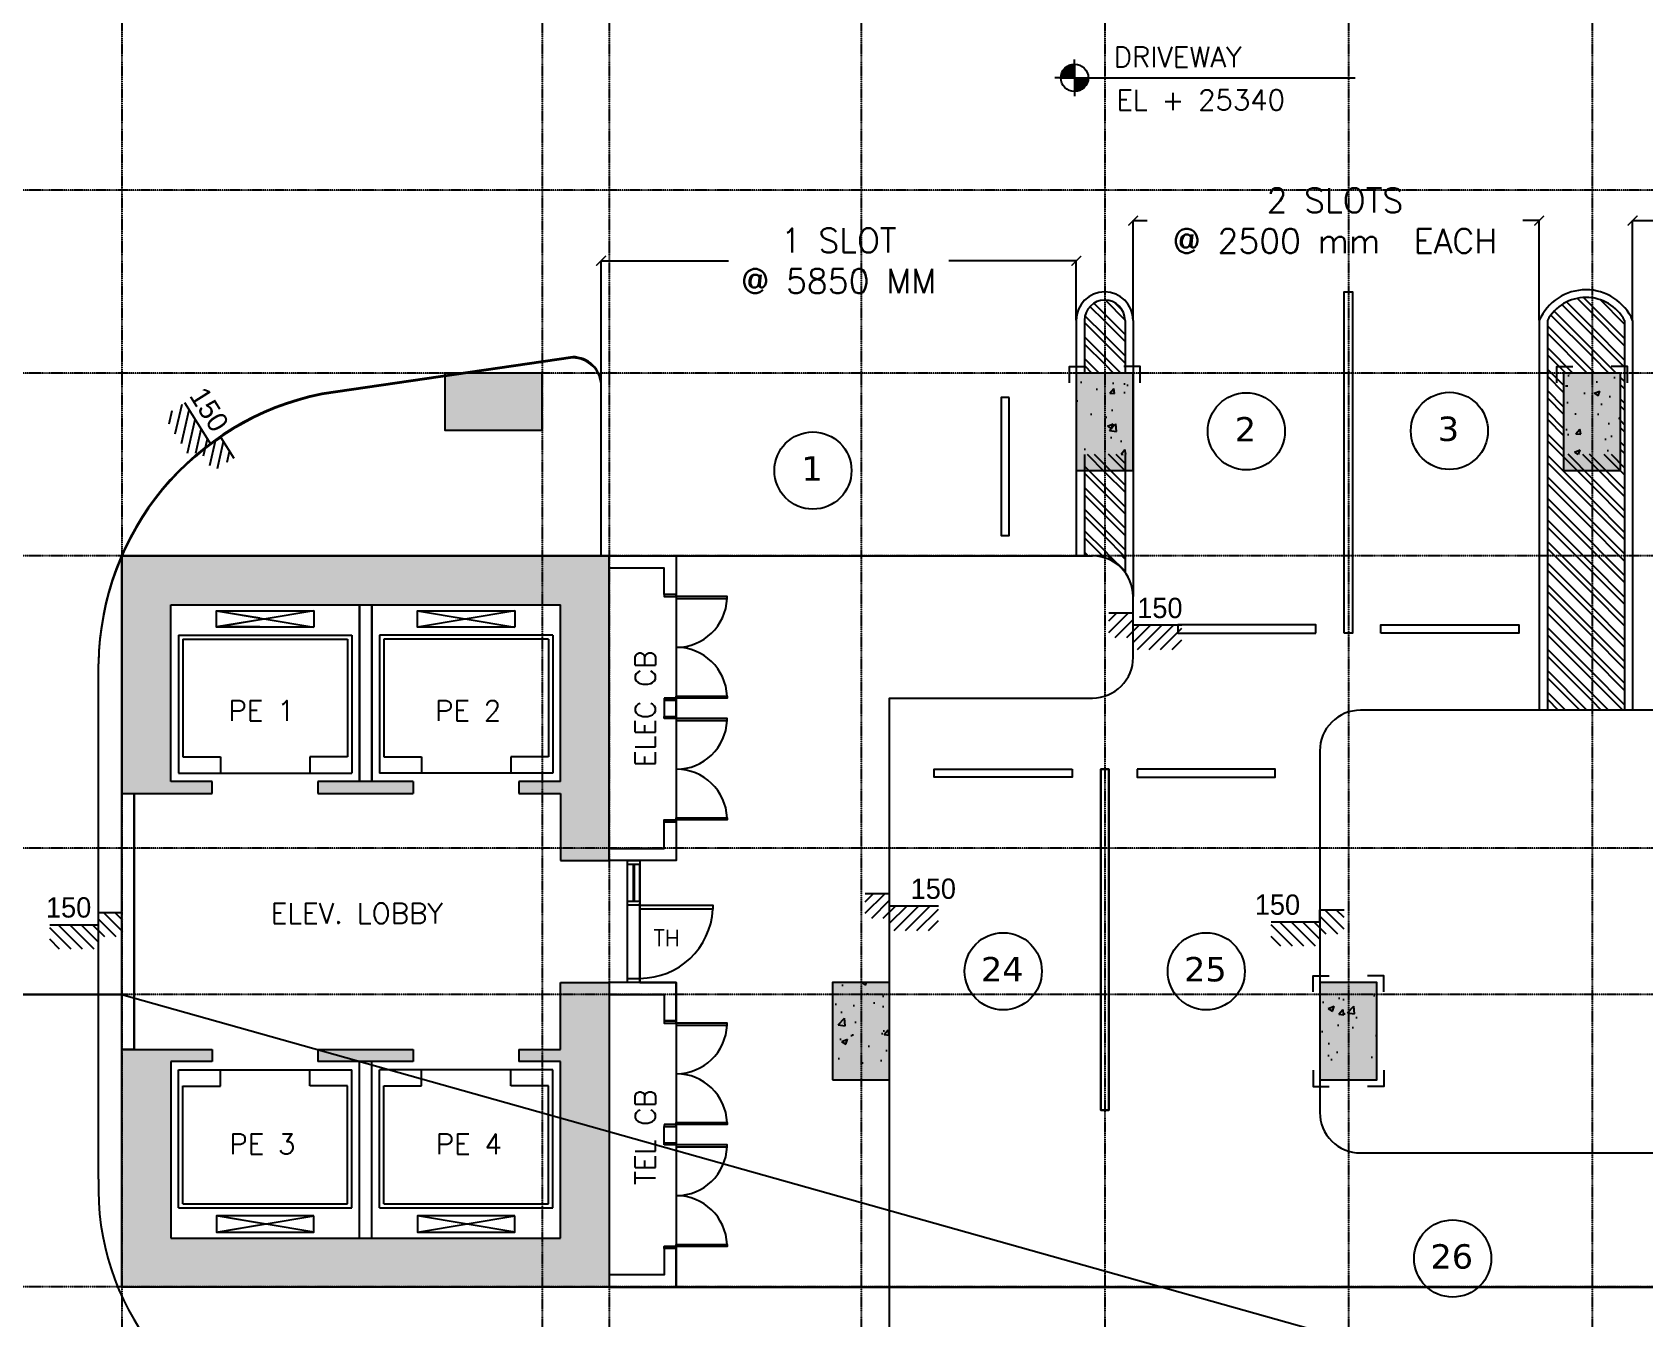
# Model space of a CAD drawing. Header units: inches. Extents: x -189245 to 740841, y -215444 to 469401.
# Drawn here: x 473549 to 493390, y 143485 to 159311 of the extents above; entities that cross this region are included whole.
import ezdxf
from ezdxf.enums import TextEntityAlignment as Align

# ---------------------------------------------------------------- set-up
doc = ezdxf.new("R2010")
doc.units = ezdxf.units.IN
doc.header["$LTSCALE"] = 10
doc.header["$MEASUREMENT"] = 0
doc.linetypes.add('CENTER', pattern=[2, 1.25, -0.25, 0.25, -0.25])
doc.linetypes.add('GRID NORMAL$0$GRID BASEMENT$0$GRID GROUND$0$GRID$0$$0$PHANTOM', pattern=[2.5, 1.25, -0.25, 0.25, -0.25, 0.25, -0.25])
for name, color, linetype in [('1', 1, 'Continuous'), ('A - Wheel Stop', 2, 'Continuous'), ('A-CMU WALL', 4, 'Continuous'), ('A-CMU-PLASTER', 8, 'Continuous'), ('A-COLUMN HATCH', 252, 'Continuous'), ('a-dim', 8, 'Continuous'), ('A-DOOR', 1, 'Continuous'), ('A-GRID', 8, 'Continuous'), ('A-HATCH COLUMN', 252, 'Continuous'), ('A-HATCH GRAVEL', 8, 'Continuous'), ('A-PARKING', 252, 'Continuous'), ('A-PARKING EQUIPMENTS', 2, 'Continuous'), ('A-PLASTER', 8, 'Continuous'), ('A-ROAD', 252, 'Continuous'), ('A-SHEARWALL', 6, 'Continuous'), ('A-TEXT', 3, 'Continuous'), ('A-WINDOW', 2, 'Continuous'), ('COLUMN', 6, 'Continuous'), ('ELEVATION MARK', 2, 'Continuous'), ('GRID', 8, 'CENTER'), ('TEXT', 3, 'Continuous'), ('TSG- DIM1', 1, 'Continuous'), ('TSG- WALL 100', 244, 'Continuous'), ('TSG- WINDOW PANEL HATCH', 200, 'Continuous'), ('TSG-DIM_WINDWS', 1, 'Continuous')]:
    doc.layers.add(name, color=color, linetype=linetype)
doc.layers.add('DEFPOINT', color=7, linetype='Continuous', plot=False)
doc.styles.add('PRSP_Simplex', font='simplex.shx')
doc.styles.add('ROMANS 300', font='romans.shx', dxfattribs={"height": 300})
doc.styles.add('VERDANA', font='verdana.TTF')
doc.dimstyles.get("Standard").update_dxf_attribs({"dimtxt": 0.18, "dimasz": 0.18, "dimexe": 0.18, "dimexo": 0.0625, "dimgap": 0.09, "dimtad": 0, "dimtih": 1, "dimtoh": 1, "dimdec": 4, "dimzin": 0, "dimdsep": 46, "dimtxsty": 'Standard', "dimcen": 0.09, "dimadec": 0, "dimazin": 0, "dimtfac": 1, "dimtdec": 4, "dimtofl": 0, "dimtmove": 0, "dimatfit": 3, "dimfxl": 1, "dimtolj": 1, "dimtzin": 0, "dimarcsym": 0})
pattern_1 = [(135, (486503.6, 150964.43), (-132.5825, -132.5825), []), (135, (486503.6, 151052.82), (-132.5825, -132.5825), [])]
pattern_2 = [(50, (467978.45, 126913.5), (717.26, -62.752), [75, -825]), (355, (467978.45, 126913.5), (-138.751, 752.192), [60, -660]), (100.4514, (468038.2, 126908.3), (578.51, 689.44), [63.74, -701.142]), (46.1842, (467978.45, 127113.5), (1067.241, -165.52), [112.5, -1237.5]), (96.6356, (468067.4, 127099.7), (934.663, 974.118), [95.61, -1051.713]), (351.1842, (467978.5, 127113.5), (934.662, 974.12), [90, -990]), (21, (468078.45, 127063.5), (596.907, -402.619), [75, -825]), (326, (468078.45, 127063.5), (243.315, 725.15), [60, -660]), (71.4514, (468128.2, 127029.95), (840.223, 322.53), [63.74, -701.142]), (37.5, (467978.45, 126913.5), (12.1599, 332.8939), [0, -652, 0, -670, 0, -662.5]), (7.5, (467978.45, 126913.5), (263.0695, 394.4117), [0, -382, 0, -637, 0, -252.5]), (327.5, (467755.45, 126913.5), (533.8224, -22.5549), [0, -250, 0, -780, 0, -1035]), (317.5, (467655.45, 126913.5), (583.186, 100.105), [0, -325, 0, -518, 0, -735])]

# ---------------------------------------------------------------- blocks, each defined once
blk = doc.blocks.new('Park-slot2')
at = {"color": 1}
blk.add_lwpolyline([(800, 1200), (5000, 1200), (5000, 1300), (800, 1300)], close=True, dxfattribs=at)
at = {"color": 2}
blk.add_lwpolyline([(800, 850), (900, 850), (900, -850), (800, -850)], close=True, dxfattribs=at)
blk = doc.blocks.new('STEP')
at = {"color": 1}
for p, q in [((-196, -300), (-496, 0)), ((-54, -300), (-354, 0)), ((0, -213), (-213, 0)), ((220, -150), (0, 70)), ((300, -89), (61, 150)), ((300, 53), (203, 150)), ((-337, -300), (-600, -37)), ((-479, -300), (-600, -179)), ((78, -150), (-72, 0))]:
    blk.add_line(p, q, dxfattribs=at)
at = {"color": 3}
blk.add_lwpolyline([(-600, 0), (0, 0), (0, 150), (300, 150)], dxfattribs=at)
blk.add_attdef('000', (-646, 88), '', height=250, dxfattribs=at)
blk = doc.blocks.new('_ARCHTICK')
at = {"color": 0, "linetype": 'ByBlock', "ltscale": 20, "const_width": 0.15}
blk.add_lwpolyline([(-0.5, -0.5), (0.5, 0.5)], dxfattribs=at)
blk = doc.blocks.new('*D871')
at = {"layer": 'a-dim', "color": 1, "lineweight": -2}
for p, q in [((493253, 155764), (493253, 156991)), ((493253, 156991), (493589, 156991)), ((498253, 156991), (497918, 156991)), ((498253, 155764), (498253, 156991))]:
    blk.add_line(p, q, dxfattribs=at)
at = {"layer": 'Defpoints', "color": 0}
for p in [(498253, 156991), (493253, 155763), (498253, 155763)]:
    blk.add_point(p, dxfattribs=at)
at = {"layer": 'a-dim', "color": 1, "lineweight": -2, "xscale": 120, "yscale": 120, "zscale": 120, "rotation": 180}
blk.add_blockref('_ARCHTICK', (493253, 156991), dxfattribs=at)
at = {"layer": 'a-dim', "color": 1, "lineweight": -2, "xscale": 120, "yscale": 120, "zscale": 120}
blk.add_blockref('_ARCHTICK', (498253, 156991), dxfattribs=at)
at = {"layer": 'a-dim', "color": 3, "insert": (495754, 157081), "char_height": 300, "attachment_point": 5, "style": 'ROMANS 300'}
blk.add_mtext('\\A1;2 SLOTS\\P@ 2500 mm EACH', dxfattribs=at)
blk = doc.blocks.new('*D924')
at = {"layer": 'a-dim', "color": 1, "lineweight": -2}
for p, q in [((487103, 155764), (487103, 156991)), ((487103, 156991), (487274, 156991)), ((492103, 156991), (491902, 156991)), ((492103, 155764), (492103, 156991))]:
    blk.add_line(p, q, dxfattribs=at)
at = {"layer": 'Defpoints', "color": 0}
for p in [(492103, 156991), (487103, 155763), (492103, 155763)]:
    blk.add_point(p, dxfattribs=at)
at = {"layer": 'a-dim', "color": 1, "lineweight": -2, "xscale": 120, "yscale": 120, "zscale": 120, "rotation": 180}
blk.add_blockref('_ARCHTICK', (487103, 156991), dxfattribs=at)
at = {"layer": 'a-dim', "color": 1, "lineweight": -2, "xscale": 120, "yscale": 120, "zscale": 120}
blk.add_blockref('_ARCHTICK', (492103, 156991), dxfattribs=at)
at = {"layer": 'a-dim', "color": 3, "insert": (489588, 156991), "char_height": 300, "attachment_point": 5, "style": 'ROMANS 300'}
blk.add_mtext('\\A1;2 SLOTS\\P@ 2500 mm  EACH', dxfattribs=at)
blk = doc.blocks.new('DATUM')
at = {"color": 2}
for p, q in [((0, 169), (0, 225)), ((-169, 0), (-244, 0)), ((-169, 9), (0, 9)), ((-169, 0), (169, 0)), ((-168, 18), (0, 18)), ((-166, 28), (0, 28)), ((-165, 37), (0, 37)), ((-162, 46), (0, 46)), ((-159, 56), (0, 56)), ((-156, 65), (0, 65)), ((-151, 75), (0, 75)), ((-146, 84), (0, 84)), ((-141, 93), (0, 93)), ((-134, 103), (0, 103)), ((-126, 112), (0, 112)), ((-117, 121), (0, 121)), ((-107, 131), (0, 131)), ((-94, 140), (0, 140)), ((-78, 150), (0, 150)), ((-57, 159), (0, 159)), ((-13, 168), (0, 168)), ((0, 169), (0, -169)), ((169, 0), (244, 0)), ((169, -9), (0, -9)), ((168, -18), (0, -18)), ((166, -28), (0, -28)), ((165, -37), (0, -37)), ((162, -46), (0, -46)), ((159, -56), (0, -56)), ((156, -65), (0, -65)), ((151, -75), (0, -75)), ((146, -84), (0, -84)), ((141, -93), (0, -93)), ((134, -103), (0, -103)), ((126, -112), (0, -112)), ((117, -121), (0, -121)), ((107, -131), (0, -131)), ((94, -140), (0, -140)), ((78, -150), (0, -150)), ((57, -159), (0, -159)), ((0, -169), (0, -225))]:
    blk.add_line(p, q, dxfattribs=at)
blk.add_circle((0, 0), 169, dxfattribs=at)
blk = doc.blocks.new('A$C1A022A18')
at = {"layer": 'A-HATCH COLUMN'}
for color, points in [(254, [(-1113, -2775), (-1113, -2925), (-600, -2925), (-600, -3750), (0, -3750), (0, 0), (-6000, 0), (-6000, -2925), (-4888, -2925), (-4888, -2775), (-5400, -2775), (-5400, -600), (-600, -600), (-600, -2775)]), (256, [(-2413, -2925), (-2413, -2775), (-3587, -2775), (-3587, -2925)]), (254, [(-2413, -2925), (-2413, -2775), (-3587, -2775), (-3587, -2925)]), (254, [(-1113, -6075), (-1113, -6225), (-600, -6225), (-600, -8400), (-5400, -8400), (-5400, -6225), (-4888, -6225), (-4888, -6075), (-6000, -6075), (-6000, -9000), (0, -9000), (0, -5250), (-600, -5250), (-600, -6075)]), (256, [(-3587, -6075), (-3587, -6225), (-2413, -6225), (-2413, -6075)]), (254, [(-3587, -6075), (-3587, -6225), (-2413, -6225), (-2413, -6075)])]:
    blk.add_hatch(color=color, dxfattribs=at).paths.add_polyline_path(points)
at = {"color": 8}
for p, q in [((-4837, -674), (-4303, -763)), ((-4837, -674), (-4303, -763)), ((-3637, -675), (-4837, -875)), ((-4837, -675), (-3637, -875)), ((-4303, -785), (-4837, -874)), ((-4303, -785), (-4837, -874)), ((-1163, -675), (-2363, -875)), ((-2363, -675), (-1163, -875)), ((-4303, -8213), (-4837, -8124)), ((-4303, -8213), (-4837, -8124)), ((-3637, -8325), (-4837, -8125)), ((-4837, -8325), (-3637, -8125)), ((-1163, -8325), (-2363, -8125)), ((-2363, -8325), (-1163, -8125)), ((-4837, -8324), (-4303, -8235)), ((-4837, -8324), (-4303, -8235))]:
    blk.add_line(p, q, dxfattribs=at)
for p, q in [((-5303, -974), (-5303, -2674)), ((-5253, -1024), (-5253, -2474)), ((-5253, -2474), (-4787, -2474)), ((-4787, -2474), (-4787, -2674)), ((-5303, -8026), (-5303, -6326)), ((-4787, -6526), (-4787, -6326)), ((-5253, -7976), (-5253, -6526)), ((-5253, -6526), (-4787, -6526))]:
    blk.add_line(p, q)
at = {"color": 1}
for p, q in [((-5303, -974), (-5303, -2674)), ((-5303, -975), (-3172, -975)), ((-5303, -975), (-5303, -2675)), ((-3172, -975), (-3172, -2675)), ((-2828, -975), (-2828, -2675)), ((-697, -975), (-2828, -975)), ((-697, -975), (-697, -2675)), ((-5253, -1024), (-5253, -2474)), ((-5253, -1025), (-3222, -1025)), ((-5253, -1025), (-5253, -2475)), ((-3222, -1025), (-3222, -2475)), ((-2778, -1025), (-2778, -2475)), ((-747, -1025), (-2778, -1025)), ((-747, -1025), (-747, -2475)), ((-5253, -2474), (-4787, -2474)), ((-4787, -2474), (-4787, -2674)), ((-4787, -2475), (-4787, -2675)), ((-3222, -2475), (-3687, -2475)), ((-3687, -2475), (-3687, -2675)), ((-2778, -2475), (-2313, -2475)), ((-2313, -2475), (-2313, -2675)), ((-747, -2475), (-1213, -2475)), ((-1213, -2475), (-1213, -2675)), ((-5303, -2675), (-3172, -2675)), ((-697, -2675), (-2828, -2675)), ((-5303, -6325), (-3172, -6325)), ((-5303, -8025), (-5303, -6325)), ((-5303, -8026), (-5303, -6326)), ((-4787, -6525), (-4787, -6325)), ((-4787, -6526), (-4787, -6326)), ((-3687, -6525), (-3687, -6325)), ((-3172, -8025), (-3172, -6325)), ((-697, -6325), (-2828, -6325)), ((-2828, -8025), (-2828, -6325)), ((-2313, -6525), (-2313, -6325)), ((-1213, -6525), (-1213, -6325)), ((-697, -8025), (-697, -6325)), ((-5253, -7975), (-5253, -6525)), ((-5253, -7976), (-5253, -6526)), ((-5253, -6526), (-4787, -6526)), ((-3222, -6525), (-3687, -6525)), ((-3222, -7975), (-3222, -6525)), ((-2778, -7975), (-2778, -6525)), ((-2778, -6525), (-2313, -6525)), ((-747, -6525), (-1213, -6525)), ((-747, -7975), (-747, -6525)), ((-5303, -8025), (-3172, -8025)), ((-5253, -7975), (-3222, -7975)), ((-2828, -8025), (-697, -8025)), ((-2778, -7975), (-747, -7975))]:
    blk.add_line(p, q, dxfattribs=at)
at = {"color": 8}
for points in [[(-4303, -874), (-4837, -874), (-4837, -674), (-4303, -674)], [(-4303, -874), (-4837, -874), (-4837, -674), (-4303, -674)], [(-4303, -8124), (-4837, -8124), (-4837, -8324), (-4303, -8324)], [(-4303, -8124), (-4837, -8124), (-4837, -8324), (-4303, -8324)]]:
    blk.add_lwpolyline(points, dxfattribs=at)
for points in [[(-3637, -875), (-4837, -875), (-4837, -675), (-3637, -675)], [(-1163, -875), (-2363, -875), (-2363, -675), (-1163, -675)], [(-3637, -8125), (-4837, -8125), (-4837, -8325), (-3637, -8325)], [(-1163, -8125), (-2363, -8125), (-2363, -8325), (-1163, -8325)]]:
    blk.add_lwpolyline(points, close=True, dxfattribs=at)
at = {"layer": 'A-SHEARWALL', "color": 4}
for p, q in [((0, 0), (-6000, 0)), ((-6000, 0), (-6000, -2925)), ((0, -3750), (0, 0)), ((-5400, -2775), (-5400, -600)), ((-5400, -600), (-600, -600)), ((-600, -2775), (-600, -600)), ((-4888, -2775), (-5400, -2775)), ((-4888, -2925), (-4888, -2775)), ((-3051, -2775), (-3587, -2775)), ((-2413, -2775), (-3051, -2775)), ((-600, -2775), (-1113, -2775)), ((-6000, -2925), (-4888, -2925)), ((-3587, -2925), (-2413, -2925)), ((-1113, -2925), (-600, -2925)), ((-600, -2925), (-600, -3750)), ((-600, -3750), (0, -3750)), ((-600, -6075), (-600, -5250)), ((-600, -5250), (0, -5250)), ((0, -5250), (0, -9000)), ((-6000, -6075), (-4888, -6075)), ((-6000, -9000), (-6000, -6075)), ((-4888, -6075), (-4888, -6225)), ((-3587, -6075), (-2413, -6075)), ((-3587, -6075), (-2413, -6075)), ((-1113, -6075), (-600, -6075)), ((-4888, -6225), (-5400, -6225)), ((-5400, -6225), (-5400, -8400)), ((-2413, -6225), (-3587, -6225)), ((-2413, -6225), (-3587, -6225)), ((-600, -6225), (-1113, -6225)), ((-600, -8400), (-600, -6225)), ((-5400, -8400), (-600, -8400)), ((0, -9000), (-6000, -9000))]:
    blk.add_line(p, q, dxfattribs=at)
at = {"layer": 'A-SHEARWALL', "color": 2}
for p, q in [((-3075, -600), (-3075, -2775)), ((-3075, -600), (-3075, -2775)), ((-3075, -2775), (-3075, -600)), ((-2925, -600), (-2925, -2775)), ((-2925, -600), (-2925, -2775)), ((-2925, -2775), (-2925, -600)), ((-3075, -8400), (-3075, -6225)), ((-3075, -8400), (-3075, -6225)), ((-2925, -8400), (-2925, -6225)), ((-2925, -8400), (-2925, -6225))]:
    blk.add_line(p, q, dxfattribs=at)
at = {"layer": 'A-SHEARWALL'}
for p, q in [((-3051, -2775), (-3587, -2775)), ((-2413, -2775), (-2925, -2775))]:
    blk.add_line(p, q, dxfattribs=at)
at = {"layer": 'A-SHEARWALL', "color": 4}
for points in [[(-3587, -2775), (-3587, -2925)], [(-2413, -2775), (-2413, -2925)], [(-1113, -2775), (-1113, -2925)], [(-4888, -6075), (-4888, -6225)], [(-3587, -6075), (-3587, -6225)], [(-2413, -6075), (-2413, -6225)], [(-1113, -6075), (-1113, -6225)]]:
    blk.add_lwpolyline(points, dxfattribs=at)
at = {"layer": 'A-SHEARWALL'}
for points in [[(-2413, -2775), (-2413, -2925)], [(-2413, -2775), (-2413, -2925)], [(-1113, -2775), (-1113, -2925)]]:
    blk.add_lwpolyline(points, dxfattribs=at)
at = {"layer": 'A-TEXT', "linetype": 'Continuous', "style": 'PRSP_Simplex'}
for s, p in [('PE 1', (-4282, -1905)), ('PE 2', (-1739, -1905)), ('PE 3', (-4272, -7240)), ('PE 4', (-1729, -7240))]:
    blk.add_text(s, height=250, dxfattribs=at).set_placement(p, align=Align.MIDDLE)
blk = doc.blocks.new('*D930')
at = {"layer": 'a-dim', "color": 1, "lineweight": -2}
for p, q in [((480553, 154952), (480553, 156498)), ((480553, 156497), (482121, 156497)), ((486403, 156497), (484836, 156497)), ((486403, 155764), (486403, 156498))]:
    blk.add_line(p, q, dxfattribs=at)
at = {"layer": 'Defpoints', "color": 0}
for p in [(480553, 156497), (486403, 155763), (480553, 154951)]:
    blk.add_point(p, dxfattribs=at)
at = {"layer": 'a-dim', "color": 1, "lineweight": -2, "xscale": 120, "yscale": 120, "zscale": 120, "rotation": 180}
blk.add_blockref('_ARCHTICK', (480553, 156497), dxfattribs=at)
at = {"layer": 'a-dim', "color": 1, "lineweight": -2, "xscale": 120, "yscale": 120, "zscale": 120}
blk.add_blockref('_ARCHTICK', (486403, 156497), dxfattribs=at)
at = {"layer": 'a-dim', "color": 3, "insert": (483478, 156497), "char_height": 300, "attachment_point": 5, "style": 'ROMANS 300'}
blk.add_mtext('\\A1;1 SLOT\\P@ 5850 MM', dxfattribs=at)
blk = doc.blocks.new('1')
at = {"layer": 'A-DOOR'}
blk.add_circle((0, 0), 475, dxfattribs=at)
at = {"layer": 'TEXT', "style": 'VERDANA'}
blk.add_attdef('15B', (-404, -124), '', height=300, dxfattribs=at)

msp = doc.modelspace()

# ---------------------------------------------------------------- hatches: boundary and pattern name
at = {"layer": 'A-COLUMN HATCH'}
h = msp.add_hatch(color=254, dxfattribs=at)
h.paths.add_polyline_path([(467978.45079, 126913.49964), (469178.45079, 126913.49964), (469178.45079, 127613.49964), (467978.45079, 127613.49964)])
h.paths.add_polyline_path([(467978.45079, 131013.49964), (469178.45079, 131013.49964), (469178.45079, 131713.49964), (467978.45079, 131713.49964)])
h.paths.add_polyline_path([(467978.45079, 139013.49964), (469178.45079, 139013.49964), (469178.45079, 139713.49964), (467978.45079, 139713.49964)])
h.paths.add_polyline_path([(483373.45079, 130063.49964), (483373.45079, 129463.49964), (483973.45079, 129463.49964), (483973.45079, 130063.49964)])
h.paths.add_polyline_path([(483373.45079, 134013.49964), (483973.45079, 134013.49964), (483973.45079, 134613.49964), (483373.45079, 134613.49964)])
h.paths.add_polyline_path([(489453.45079, 130063.49964), (489453.45079, 129463.49964), (490053.45079, 129463.49964), (490053.45079, 130063.49964)])
h.paths.add_polyline_path([(489453.45079, 134013.49964), (490053.45079, 134013.49964), (490053.45079, 134613.49964), (489453.45079, 134613.49964)])
h.paths.add_polyline_path([(495453.45079, 130063.49964), (495453.45079, 129463.49964), (496053.45079, 129463.49964), (496053.45079, 130063.49964)])
h.paths.add_polyline_path([(495453.45079, 134013.49964), (496053.45079, 134013.49964), (496053.45079, 134613.49964), (495453.45079, 134613.49964)])
h.paths.add_polyline_path([(501453.45079, 134613.49964), (501453.45079, 134013.49964), (502053.45079, 134013.49964), (502053.45079, 134613.49964)])
h.paths.add_polyline_path([(502053.45079, 130063.49964), (501453.45079, 130063.49964), (501453.45079, 129463.49964), (502053.45079, 129463.49964)])
h.paths.add_polyline_path([(504353.45079, 130063.49964), (504353.45079, 129463.49964), (504953.45079, 129463.49964), (504953.45079, 130063.49964)])
h.paths.add_polyline_path([(514853.45079, 141613.49964), (515453.45079, 141613.49964), (515453.45079, 143113.49964), (514853.45079, 143113.49964)])
h.paths.add_polyline_path([(502103.45079, 141613.49964), (502103.45079, 142813.49964), (501403.45079, 142813.49964), (501403.45079, 141613.49964)])
h.paths.add_polyline_path([(501403.45079, 146413.49964), (502103.45079, 146413.49964), (502103.45079, 147613.49964), (501403.45079, 147613.49964)])
h.paths.add_polyline_path([(496103.45079, 146413.49964), (496103.45079, 147613.49964), (495403.45079, 147613.49964), (495403.45079, 146413.49964)])
h.paths.add_polyline_path([(496103.45079, 142813.49964), (495403.45079, 142813.49964), (495403.45079, 141613.49964), (496103.45079, 141613.49964)])
h.paths.add_polyline_path([(514853.45079, 146113.49964), (515453.45079, 146113.49964), (515453.45079, 147613.49964), (514853.45079, 147613.49964)])
h.paths.add_polyline_path([(514853.45079, 149113.49964), (515453.45079, 149113.49964), (515453.45079, 150613.49964), (514853.45079, 150613.49964)])
h.paths.add_polyline_path([(490103.45079, 142813.49964), (489403.45079, 142813.49964), (489403.45079, 141613.49964), (490103.45079, 141613.49964)])
h.paths.add_polyline_path([(489403.45079, 146413.49964), (490103.45079, 146413.49964), (490103.45079, 147613.49964), (489403.45079, 147613.49964)])
h.paths.add_polyline_path([(484103.45079, 146413.49964), (484103.45079, 147613.49964), (483403.45079, 147613.49964), (483403.45079, 146413.49964)])
h.paths.add_polyline_path([(484103.45079, 142813.49964), (483403.45079, 142813.49964), (483403.45079, 141613.49964), (484103.45079, 141613.49964)])
h.paths.add_polyline_path([(468678.45079, 147763.49964), (468678.45079, 148963.49964), (467978.45079, 148963.49964), (467978.45079, 147763.49964)])
h.paths.add_polyline_path([(467978.45079, 157013.49964), (469178.45079, 157013.49964), (469178.45079, 157713.49964), (467978.45079, 157713.49964)])
h.paths.add_polyline_path([(479828.45079, 161013.49964), (479828.45079, 161713.49964), (478628.45079, 161713.49964), (478628.45079, 161013.49964)])
h.paths.add_polyline_path([(475853.45079, 161013.49964), (475853.45079, 161813.49964), (474653.45079, 161813.49964), (474653.45079, 161013.49964)])
h.paths.add_polyline_path([(469178.45079, 165013.49964), (469178.45079, 165713.49964), (467978.45079, 165713.49964), (467978.45079, 165013.49964)])
h.paths.add_polyline_path([(486453.45079, 162713.49964), (486453.45079, 162113.49964), (487053.45079, 162113.49964), (487053.45079, 162713.49964)])
h.paths.add_polyline_path([(487103.45079, 155113.49964), (486403.45079, 155113.49964), (486403.45079, 153913.49964), (487103.45079, 153913.49964)])
h.paths.add_polyline_path([(469178.45079, 169113.49964), (469178.45079, 169813.49964), (467978.45079, 169813.49964), (467978.45079, 169113.49964)])
h.paths.add_polyline_path([(486453.45079, 167337.49964), (486453.45079, 166737.49964), (487053.45079, 166737.49964), (487053.45079, 167337.49964)])
h.paths.add_polyline_path([(492403.45079, 155113.49964), (492403.45079, 153913.49964), (493103.45079, 153913.49964), (493103.45079, 155113.49964)])
h.paths.add_polyline_path([(498403.45079, 155113.49964), (498403.45079, 153913.49964), (499103.45079, 153913.49964), (499103.45079, 155113.49964)])
h.paths.add_polyline_path([(493053.45079, 162113.49964), (493053.45079, 162713.49964), (492453.45079, 162713.49964), (492453.45079, 162113.49964)])
h.paths.add_polyline_path([(498453.45079, 162713.49964), (498453.45079, 162113.49964), (499053.45079, 162113.49964), (499053.45079, 162713.49964)])
h.paths.add_polyline_path([(493053.45079, 166737.49964), (493053.45079, 167337.49964), (492453.45079, 167337.49964), (492453.45079, 166737.49964)])
h.paths.add_polyline_path([(498453.45079, 167337.49964), (498453.45079, 166737.49964), (499053.45079, 166737.49964), (499053.45079, 167337.49964)])
h.paths.add_polyline_path([(506553.45079, 165363.49964), (506553.45079, 164763.49964), (507153.45079, 164763.49964), (507153.45079, 165363.49964)])
h.paths.add_polyline_path([(514853.45079, 162713.96634), (514853.45079, 162113.96634), (515453.45079, 162113.96634), (515453.45079, 162713.96634)])
h.paths.add_polyline_path([(514853.45079, 155113.49964), (514853.45079, 153613.49964), (515453.45079, 153613.49964), (515453.45079, 155113.49964)])
h = msp.add_hatch(color=254, dxfattribs=at)
h.paths.add_polyline_path([(478628.45079, 155113.49964), (478628.45079, 154413.49964), (479828.45079, 154413.49964), (479828.45079, 155113.49964)])
h.paths.add_polyline_path([(478628.45079, 142313.49964), (478628.45079, 141613.49964), (479828.45079, 141613.49964), (479828.45079, 142313.49964)])
h = msp.add_hatch(color=252, dxfattribs=at)
h.paths.add_polyline_path([(490084.49641, 147613.49965), (489403.45079, 147613.49965), (489403.45079, 146613.49965), (490084.49641, 146613.49965)])
h.paths.add_polyline_path([(490103.45079, 147613.49965), (490084.49641, 147613.49965), (490084.49641, 146613.49965), (490103.45079, 146613.49965)])
at = {"layer": 'A-HATCH GRAVEL'}
h = msp.add_hatch(dxfattribs=at)
h.set_pattern_fill('AR-CONC', color=256, scale=100, style=0)
h.set_pattern_definition(pattern_2)
h.paths.add_polyline_path([(486403.45079, 154113.49965), (487103.45079, 154113.49965), (487103.45079, 155113.49965), (486403.45079, 155113.49965)])
h = msp.add_hatch(dxfattribs=at)
h.set_pattern_fill('AR-CONC', color=256, scale=100, style=0)
h.set_pattern_definition(pattern_2)
h.paths.add_polyline_path([(492403.45079, 154113.49965), (493103.45079, 154113.49965), (493103.45079, 155113.49965), (492403.45079, 155113.49965)])
h = msp.add_hatch(dxfattribs=at)
h.set_pattern_fill('AR-CONC', color=256, scale=100, style=0)
h.set_pattern_definition(pattern_2)
h.paths.add_polyline_path([(483403.45079, 146613.49965), (484103.45079, 146613.49965), (484103.45079, 147613.49965), (483403.45079, 147613.49965)])
h = msp.add_hatch(dxfattribs=at)
h.set_pattern_fill('AR-CONC', color=256, scale=100, style=0)
h.set_pattern_definition(pattern_2)
h.paths.add_polyline_path([(489403.45079, 146613.49965), (490103.45079, 146613.49965), (490103.45079, 147613.49965), (489403.45079, 147613.49965)])
at = {"layer": 'A-PARKING'}
h = msp.add_hatch(dxfattribs=at)
h.set_pattern_fill('ANSI32', color=8, scale=500, angle=90, style=0)
h.set_pattern_definition([(135, (736631.4, 451932.26), (-132.58252, -132.58252), []), (135, (736631.4, 452020.65), (-132.58252, -132.58252), [])])
h.paths.add_polyline_path([(481153.15638, 167068.95693), (480653.59291, 167068.95693), (480653.59291, 166022.58416, 0.0539190032), (480740.00821, 166121.39057, 0.207179399), (481153.15638, 165867.3177)])
h.paths.add_polyline_path([(480653.59291, 167068.95693), (479828.59291, 167068.95693), (479828.59291, 166020.59513, 0.3890444277), (480653.59291, 166022.58416)])
h.paths.add_polyline_path([(480653.59291, 166022.58416, -0.3890444277), (479828.59291, 166020.59513), (479828.59291, 165364.43301), (480653.59291, 165364.43301)])
h.paths.add_polyline_path([(481153.15638, 165867.3177, -0.207179399), (480740.00821, 166121.39057, -0.0539190032), (480653.59291, 166022.58416), (480653.59291, 165364.43301), (481153.15638, 165364.43301)])
h.paths.add_polyline_path([(487154.02944, 166668.95693), (486753.59291, 166668.95693), (486753.59291, 166102.74944, 0.1977203413), (487154.02944, 165867.19284)])
h.paths.add_polyline_path([(486753.59291, 166668.95693), (486573.62908, 166668.95693), (486573.62908, 167068.95693), (486423.62908, 167068.95693), (486353.15638, 167068.95693), (486353.15638, 165871.68592, 0.2062088768), (486753.59291, 166141.64072)])
h.paths.add_polyline_path([(486753.59291, 166102.74944, -0.0094480839), (486740.00821, 166121.39057, -0.1958171759), (486353.15638, 165871.68592), (486353.15638, 165364.43301), (486753.59291, 165364.43301)])
h.paths.add_polyline_path([(487154.02944, 165867.19284, -0.1977203413), (486753.59291, 166102.74944), (486753.59291, 165364.43301), (487154.02944, 165364.43301)])
h.paths.add_polyline_path([(493163.17229, 167068.95693), (493053.62908, 167068.95693), (493053.62908, 166668.95693), (492753.59291, 166668.95693), (492753.59291, 166102.74944, 0.2016494938), (493163.17229, 165865.96243)])
h.paths.add_polyline_path([(492753.59291, 166668.95693), (492453.62908, 166668.95693), (492453.62908, 167068.95693), (492353.15638, 167068.95693), (492353.15638, 165871.68592, 0.2062088773), (492753.59291, 166141.64072)])
h.paths.add_polyline_path([(492753.59291, 166102.74944, -0.0094480839), (492740.00821, 166121.39057, -0.1958171765), (492353.15638, 165871.68592), (492353.15638, 165364.43301), (492753.59291, 165364.43301)])
h.paths.add_polyline_path([(493163.17229, 165865.96243, -0.2016494938), (492753.59291, 166102.74944), (492753.59291, 165364.43301), (493163.17229, 165364.43301)])
h.paths.add_polyline_path([(493163.17229, 165364.43301), (492753.59291, 165364.43301), (492753.59291, 162514.43301), (492953.59291, 162514.43301), (492953.59291, 162214.43301), (492963.17229, 162214.43301, 0.4142135624), (493163.17229, 162414.43301)])
h.paths.add_polyline_path([(492753.59291, 165364.43301), (492353.15638, 165364.43301), (492353.15638, 162415.0141, 0.4148529941), (492553.59291, 162215.01458), (492553.59291, 162514.43301), (492753.59291, 162514.43301)])
h.paths.add_polyline_path([(486753.59291, 165364.43301), (486353.15638, 165364.43301), (486353.15638, 162415.0141, 0.4148529923), (486553.59291, 162215.01458), (486553.59291, 162514.43301), (486753.59291, 162514.43301)])
h.paths.add_polyline_path([(487154.02944, 165364.43301), (486753.59291, 165364.43301), (486753.59291, 162514.43301), (486953.59291, 162514.43301), (486953.59291, 162215.01458, 0.414852994), (487154.02944, 162415.0141)])
h.paths.add_polyline_path([(480653.59291, 165364.43301), (479828.59291, 165364.43301), (479828.59291, 161364.43301), (480653.59291, 161364.43301)])
h.paths.add_polyline_path([(481153.15638, 165364.43301), (480653.59291, 165364.43301), (480653.59291, 161364.43301), (481117.79664, 161364.43301, 0.1520992685), (481153.15638, 161477.98293)])
h.paths.add_polyline_path([(480653.59291, 161364.43301), (479828.59291, 161364.43301), (479828.59291, 161109.48483), (480653.59291, 161231.50201)])
h.paths.add_polyline_path([(481117.79664, 161364.43301), (480653.59291, 161364.43301), (480653.59291, 161231.50201), (480982.41799, 161280.13512, 0.2079707955)])
h.paths.add_polyline_path([(476345.80477, 148804.9415), (478066.04286, 148804.9415), (478066.04286, 149179.9415), (476345.80477, 149179.9415)], flags=9)
h.paths.add_polyline_path([(473956.96681, 125029.90745), (474580.77633, 125029.90745), (474580.77633, 125329.90745), (473956.96681, 125329.90745)], flags=9)
h.paths.add_polyline_path([(474248.73412, 126300.51807), (474653.49602, 126300.51807), (474653.49602, 126600.51807), (474248.73412, 126600.51807)], flags=9)
h.paths.add_polyline_path([(476261.49295, 149415.24956), (478779.35009, 149415.24956), (478779.35009, 149790.24956), (476261.49295, 149790.24956)], flags=9)
h.paths.add_polyline_path([(470700.35101, 125014.3997), (471230.11291, 125014.3997), (471230.11291, 125389.3997), (470700.35101, 125389.3997)], flags=9)
h.paths.add_polyline_path([(467708.58097, 135926.93301), (468238.34287, 135926.93301), (468238.34287, 136301.93301), (467708.58097, 136301.93301)], flags=9)
h.paths.add_polyline_path([(467061.05151, 143376.93301), (467483.67056, 143376.93301), (467483.67056, 143751.93301), (467061.05151, 143751.93301)], flags=9)
h.paths.add_polyline_path([(467069.99489, 153926.93301), (467599.75679, 153926.93301), (467599.75679, 154301.93301), (467069.99489, 154301.93301)], flags=9)
h.paths.add_polyline_path([(470336.98856, 149650.72106), (472259.60761, 149650.72106), (472259.60761, 150025.72106), (470336.98856, 150025.72106)], flags=9)
h.paths.add_polyline_path([(476084.28923, 145378.19583), (476614.05113, 145378.19583), (476614.05113, 145753.19583), (476084.28923, 145753.19583)], flags=9)
h.paths.add_polyline_path([(478569.16317, 145421.60806), (479098.92507, 145421.60806), (479098.92507, 145796.60806), (478569.16317, 145796.60806)], flags=9)
h.paths.add_polyline_path([(476131.14742, 150902.67332), (476660.90932, 150902.67332), (476660.90932, 151277.67332), (476131.14742, 151277.67332)], flags=9)
h.paths.add_polyline_path([(478765.57744, 150960.77611), (479259.62506, 150960.77611), (479259.62506, 151335.77611), (478765.57744, 151335.77611)], flags=9)
h = msp.add_hatch(dxfattribs=at)
h.set_pattern_fill('ANSI32', color=8, scale=500, angle=90, style=0)
h.set_pattern_definition(pattern_1)
h.paths.add_polyline_path([(486753.59291, 156014.43301, 0.4142135601), (486503.59291, 155764.43301), (486503.59291, 155114.43301), (486753.59291, 155114.43301)])
h = msp.add_hatch(dxfattribs=at)
h.set_pattern_fill('ANSI32', color=8, scale=500, angle=90, style=0)
h.set_pattern_definition(pattern_1)
h.paths.add_polyline_path([(487003.59291, 155764.43301, 0.4142135646), (486753.59291, 156014.43301), (486753.59291, 155114.43301), (487003.59291, 155114.43301)])
h = msp.add_hatch(dxfattribs=at)
h.set_pattern_fill('ANSI32', color=8, scale=500, angle=90, style=0)
h.set_pattern_definition(pattern_1)
h.paths.add_polyline_path([(492753.59291, 156041.6778, 0.3130384209), (492203.59291, 155763.80366), (492203.59291, 155114.43301), (492753.59291, 155114.43301)])
h = msp.add_hatch(dxfattribs=at)
h.set_pattern_fill('ANSI32', color=8, scale=500, angle=90, style=0)
h.set_pattern_definition(pattern_1)
h.paths.add_polyline_path([(493153.59291, 155764.43301, 0.2379212023), (492753.59291, 156041.6778), (492753.59291, 155114.43301), (493103.59291, 155114.43301), (493153.59291, 155114.43301)])
h = msp.add_hatch(dxfattribs=at)
h.set_pattern_fill('ANSI32', color=8, scale=500, angle=90, style=0)
h.set_pattern_definition(pattern_1)
h.paths.add_polyline_path([(492753.59291, 154114.43301), (492403.59291, 154114.43301), (492403.59291, 155114.43301), (492203.59291, 155114.43301), (492203.59291, 152864.43301), (492753.59291, 152864.43301)])
h = msp.add_hatch(dxfattribs=at)
h.set_pattern_fill('ANSI32', color=8, scale=500, angle=90, style=0)
h.set_pattern_definition(pattern_1)
h.paths.add_polyline_path([(493153.59291, 155114.43301), (493103.59291, 155114.43301), (493103.59291, 154114.43301), (492753.59291, 154114.43301), (492753.59291, 152864.43301), (493153.59291, 152864.43301)])
h = msp.add_hatch(dxfattribs=at)
h.set_pattern_fill('ANSI32', color=8, scale=500, angle=90, style=0)
h.set_pattern_definition(pattern_1)
h.paths.add_polyline_path([(486753.59291, 154114.43301), (486503.59291, 154114.43301), (486503.59291, 152864.43301), (486603.59291, 152864.43301), (486753.59291, 152864.43301)])
h = msp.add_hatch(dxfattribs=at)
h.set_pattern_fill('ANSI32', color=8, scale=500, angle=90, style=0)
h.set_pattern_definition(pattern_1)
h.paths.add_polyline_path([(487003.59291, 154114.43301), (486753.59291, 154114.43301), (486753.59291, 152864.43301), (487003.59291, 152864.43301)])
h = msp.add_hatch(dxfattribs=at)
h.set_pattern_fill('ANSI32', color=252, scale=500, angle=90, style=0)
h.set_pattern_definition([(135, (280295.02, 362184.8), (-132.58252, -132.58252), []), (135, (280295.02, 362273.18), (-132.58252, -132.58252), [])])
h.paths.add_polyline_path([(487003.45079, 152863.49965), (486753.45079, 152863.49965), (486753.45079, 152840.46925, -0.1569199336), (487003.45079, 152663.49964)])
h = msp.add_hatch(dxfattribs=at)
h.set_pattern_fill('ANSI32', color=8, scale=500, angle=90, style=0)
h.set_pattern_definition(pattern_1)
h.paths.add_polyline_path([(487003.59291, 152864.43301), (486753.59291, 152864.43301), (486753.59291, 152841.40261, -0.1569199336), (487003.59291, 152664.43301)])
h = msp.add_hatch(dxfattribs=at)
h.set_pattern_fill('ANSI32', color=8, scale=500, angle=90, style=0)
h.set_pattern_definition(pattern_1)
h.paths.add_polyline_path([(492753.59291, 152864.43301), (492203.59291, 152864.43301), (492203.59291, 150964.43301), (492753.59291, 150964.43301)])
h = msp.add_hatch(dxfattribs=at)
h.set_pattern_fill('ANSI32', color=8, scale=500, angle=90, style=0)
h.set_pattern_definition(pattern_1)
h.paths.add_polyline_path([(493153.59291, 152864.43301), (492753.59291, 152864.43301), (492753.59291, 150964.43301), (493153.59291, 150964.43301)])

# ---------------------------------------------------------------- linework, layer by layer
at = {"color": 1}
for points in [[(486703.65541, 150239.43301), (486703.65541, 146039.43301), (486803.65541, 146039.43301), (486803.65541, 150239.43301)], [(486803.65541, 150239.43301), (486803.65541, 146039.43301), (486703.65541, 146039.43301), (486703.65541, 150239.43301)]]:
    msp.add_lwpolyline(points, close=True, dxfattribs=at)
at = {"layer": '1'}
msp.add_line((486626.02707, 158749.34936), (489838.66438, 158749.34936), dxfattribs=at)
at = {"layer": 'A - Wheel Stop', "color": 2}
for points in [[(485578.86859, 154814.38242), (485478.86859, 154814.38242), (485478.86859, 153114.38242), (485578.86859, 153114.38242)], [(490153.45079, 151913.49965), (490153.45079, 152013.49965), (491853.45079, 152013.49965), (491853.45079, 151913.49965)], [(486353.65541, 150239.43301), (486353.65541, 150139.43301), (484653.65541, 150139.43301), (484653.65541, 150239.43301)], [(487153.65541, 150239.43301), (487153.65541, 150139.43301), (488853.65541, 150139.43301), (488853.65541, 150239.43301)]]:
    msp.add_lwpolyline(points, close=True, dxfattribs=at)
at = {"layer": 'A-CMU WALL'}
msp.add_line((474803.45079, 146788.49965), (474803.45079, 149938.49965), dxfattribs=at)
for points in [[(481328.65541, 151088.49965), (481328.65541, 150888.49965), (481478.65541, 150888.49965), (481478.65541, 151088.49965), (481328.65541, 151088.49965)], [(480653.65541, 149263.49965), (481328.65541, 149263.49965), (481328.65541, 149588.49965), (481478.65541, 149588.49965), (481478.65541, 149113.49965), (480653.65541, 149113.49965)], [(480653.65541, 147463.49965), (481328.65541, 147463.49965), (481328.65541, 147138.49965), (481478.65541, 147138.49965), (481478.65541, 147613.49965), (480653.65541, 147613.49965)]]:
    msp.add_lwpolyline(points, dxfattribs=at)
for points in [[(481328.65541, 151088.49965), (481328.65541, 150888.49965), (481478.65541, 150888.49965), (481478.65541, 151088.49965)], [(481328.65541, 145613.49965), (481328.65541, 145838.49965), (481478.65541, 145838.49965), (481478.65541, 145613.49965)]]:
    msp.add_lwpolyline(points, close=True, dxfattribs=at)
at = {"layer": 'A-CMU-PLASTER'}
msp.add_lwpolyline([(480653.65541, 149263.49965), (481328.65541, 149263.49965), (481328.65541, 149263.49965), (481328.65541, 149588.49965), (481478.65541, 149588.49965), (481478.65541, 149113.49965), (480653.65541, 149113.49965)], dxfattribs=at)
at = {"layer": 'A-DOOR', "color": 252}
for p, q in [((480878.45079, 147613.49965), (480878.45079, 148563.49965)), ((481028.45079, 147613.49965), (481028.45079, 148588.49965))]:
    msp.add_line(p, q, dxfattribs=at)
at = {"layer": 'A-DOOR', "color": 2, "linetype": 'Continuous'}
for points in [[(481328.65541, 152388.49965), (481328.65541, 152363.49965), (481478.65541, 152363.49965), (481478.65541, 152388.49965)], [(481478.65541, 152338.49965), (482103.65541, 152338.49965), (482103.65541, 152363.49965), (481478.65541, 152363.49965)], [(481328.65541, 151113.49965), (481328.65541, 151088.49965), (481478.65541, 151088.49965), (481478.65541, 151113.49965)], [(481478.65541, 151138.49965), (482103.65541, 151138.49965), (482103.65541, 151113.49965), (481478.65541, 151113.49965)], [(481328.65541, 150863.49965), (481328.65541, 150888.49965), (481478.65541, 150888.49965), (481478.65541, 150863.49965)], [(481478.65541, 150838.49965), (482103.65541, 150838.49965), (482103.65541, 150863.49965), (481478.65541, 150863.49965)], [(481328.65541, 149588.49965), (481328.65541, 149613.49965), (481478.65541, 149613.49965), (481478.65541, 149588.49965)], [(481478.65541, 149638.49965), (482103.65541, 149638.49965), (482103.65541, 149613.49965), (481478.65541, 149613.49965)], [(481328.65541, 147138.49965), (481328.65541, 147113.49965), (481478.65541, 147113.49965), (481478.65541, 147138.49965)], [(481478.65541, 147088.49965), (482103.65541, 147088.49965), (482103.65541, 147113.49965), (481478.65541, 147113.49965)], [(481328.65541, 145863.49965), (481328.65541, 145838.49965), (481478.65541, 145838.49965), (481478.65541, 145863.49965)], [(481478.65541, 145888.49965), (482103.65541, 145888.49965), (482103.65541, 145863.49965), (481478.65541, 145863.49965)], [(481328.65541, 145613.49965), (481328.65541, 145638.49965), (481478.65541, 145638.49965), (481478.65541, 145613.49965)], [(481478.65541, 145588.49965), (482103.65541, 145588.49965), (482103.65541, 145613.49965), (481478.65541, 145613.49965)], [(481328.65541, 144338.49965), (481328.65541, 144363.49965), (481478.65541, 144363.49965), (481478.65541, 144338.49965)], [(481478.65541, 144388.49965), (482103.65541, 144388.49965), (482103.65541, 144363.49965), (481478.65541, 144363.49965)]]:
    msp.add_lwpolyline(points, close=True, dxfattribs=at)
at = {"layer": 'A-DOOR', "linetype": 'Continuous'}
for centre, start, end in [((481478.29436, 152364.39657), 270.033051417, 357.628669929), ((481478.29436, 151112.60272), 2.371330071, 89.966948583), ((481478.29436, 150864.39657), 270.033051417, 357.628669929), ((481478.29436, 149612.60272), 2.371330071, 89.966948583), ((481478.29436, 147114.39657), 270.033051417, 357.628669929), ((481478.29436, 145862.60272), 2.371330071, 89.966948583), ((481478.29436, 145614.39657), 270.033051417, 357.628669929), ((481478.29436, 144362.60272), 2.371330071, 89.966948583)]:
    msp.add_arc(centre, 625.89703, start, end, dxfattribs=at)
at = {"layer": 'A-GRID', "linetype": 'GRID NORMAL$0$GRID BASEMENT$0$GRID GROUND$0$GRID$0$$0$PHANTOM'}
for p, q in [((524924.32718, 157364.43301), (457908.91887, 157364.43301)), ((524924.32718, 155114.43301), (457908.91887, 155114.43301)), ((524924.32718, 152864.43301), (457908.91887, 152864.43301)), ((524924.32718, 149264.43301), (457908.88734, 149264.43301)), ((524924.32718, 147464.43301), (457908.88734, 147464.43301)), ((524924.32718, 143864.43301), (457908.88734, 143864.43301))]:
    msp.add_line(p, q, dxfattribs=at)
at = {"layer": 'A-PARKING', "color": 252}
for p, q in [((486403.45079, 155763.49965), (486403.45079, 152863.49965)), ((486503.45079, 155763.49965), (486503.45079, 155113.49965)), ((487003.45079, 155763.49965), (487003.45079, 155113.49965)), ((487103.45079, 155763.49965), (487103.45079, 152363.49965)), ((492103.45079, 155763.49965), (492103.45079, 150963.49965)), ((492203.45079, 155763.49965), (492203.45079, 150963.49965)), ((493153.45079, 155763.49965), (493153.45079, 150963.49965)), ((493253.45079, 155763.49965), (493253.45079, 150963.49965)), ((486503.45079, 154113.49965), (486503.45079, 152863.49965)), ((487003.45079, 154113.49965), (487003.45079, 152663.49964))]:
    msp.add_line(p, q, dxfattribs=at)
for centre, radius, start, end in [((486753.45079, 155763.49965), 350, 0, 180), ((486753.45079, 155763.49965), 250, 0, 180), ((492678.58774, 155512.94523), 627.09253, 23.550009159, 156.512703104), ((492678.62143, 155505.60693), 540.34394, 28.507585826, 151.568329024)]:
    msp.add_arc(centre, radius, start, end, dxfattribs=at)
at = {"layer": 'A-PARKING EQUIPMENTS'}
for points in [[(486318.60565, 154995.77935), (486318.60564, 155195.77935), (486518.60564, 155195.77936)], [(487188.29592, 154995.77935), (487188.29594, 155195.77935), (486988.29594, 155195.77936)], [(492318.60566, 154995.77935), (492318.60564, 155195.77935), (492518.60564, 155195.77936)], [(493188.29592, 154995.77935), (493188.29594, 155195.77935), (492988.29594, 155195.77936)], [(489318.60566, 147495.77935), (489318.60564, 147695.77935), (489518.60564, 147695.77936)], [(490188.29592, 147495.77935), (490188.29594, 147695.77935), (489988.29594, 147695.77936)], [(489318.60566, 146531.21994), (489318.60564, 146331.21994), (489518.60564, 146331.21993)], [(490188.29592, 146531.21994), (490188.29594, 146331.21994), (489988.29594, 146331.21993)]]:
    msp.add_lwpolyline(points, dxfattribs=at)
at = {"layer": 'A-PLASTER', "color": 252}
for p, q in [((474653.45079, 146788.49965), (474653.45079, 149938.49965)), ((474803.45079, 146788.49965), (474803.45079, 149938.49965))]:
    msp.add_line(p, q, dxfattribs=at)
at = {"layer": 'A-ROAD', "color": 1}
for p, q in [((480553.45079, 152863.49965), (486603.45079, 152863.49965)), ((474364.90212, 145191.28316), (474364.90212, 151535.71613))]:
    msp.add_line(p, q, dxfattribs=at)
for points in [[(480553.45079, 152863.96632), (480553.45079, 154965.13623, 0.4142135624), (480203.45079, 155315.13623), (477112.15342, 154862.86836, 0.3531101712), (474364.90212, 151549.35327, -2.3132687862)], [(480553.45079, 152863.49965), (480553.45079, 154951.49909, 0.4142135624), (480203.45079, 155301.49909), (477112.15342, 154849.23121, 0.3531101712), (474364.90212, 151535.71613, -2.3132687862)], [(476853.27798, 141966.61956), (479877.11897, 140948.49921, 0.1247524167), (481346.88927, 140835.76356), (483690.48739, 141242.08705, 0.3647811583), (484105.07366, 141734.73753), (484105.07366, 151113.96632), (486603.45079, 151113.96632, 0.4142135624), (487103.45079, 151613.96632), (487103.45079, 152363.96632)], [(495603.45079, 150963.96632), (489901.82792, 150963.96632, 0.4142135624), (489401.82792, 150463.96632), (489401.82792, 146013.96632, 0.4142135624), (489901.82792, 145513.96632), (494401.82792, 145513.96632), (494401.82792, 143013.96632), (489876.07328, 143013.96632, 0.2403359864), (489471.27908, 142807.46531), (486818.51208, 139148.76551, 0.6124663171), (487142.34744, 138513.96632), (502818.16273, 138513.96632, 0.0578398236), (503825.98353, 138630.94201), (515453.45079, 141366.95341)]]:
    msp.add_lwpolyline(points, format="xyb", dxfattribs=at)
for centre, radius, start, end in [((486603.45079, 152363.49965), 500, 0, 90), ((477545.06804, 145072.4378), 3182.38582, 177.859806565, 257.444749847)]:
    msp.add_arc(centre, radius, start, end, dxfattribs=at)
at = {"layer": 'A-WINDOW', "color": 1}
for p, q in [((480878.45079, 148613.49965), (480878.45079, 149063.49965)), ((481028.45079, 148613.49965), (481028.45079, 149063.49965))]:
    msp.add_line(p, q, dxfattribs=at)
at = {"layer": 'COLUMN', "linetype": 'Continuous'}
for points in [[(478628.45079, 155113.49964), (478628.45079, 154413.49964), (479828.45079, 154413.49964), (479828.45079, 155113.49964)], [(478628.45079, 155113.49964), (478628.45079, 154413.49964), (479828.45079, 154413.49964), (479828.45079, 155113.49964)], [(486403.45079, 153913.49964), (487103.45079, 153913.49964), (487103.45079, 155113.49964), (486403.45079, 155113.49964)], [(486403.45079, 153913.49964), (487103.45079, 153913.49964), (487103.45079, 155113.49964), (486403.45079, 155113.49964)], [(492403.45079, 153913.49964), (493103.45079, 153913.49964), (493103.45079, 155113.49964), (492403.45079, 155113.49964)], [(492403.45079, 153913.49964), (493103.45079, 153913.49964), (493103.45079, 155113.49964), (492403.45079, 155113.49964)], [(483403.45079, 146413.49964), (484103.45079, 146413.49964), (484103.45079, 147613.49964), (483403.45079, 147613.49964)], [(483403.45079, 146413.49964), (484103.45079, 146413.49964), (484103.45079, 147613.49964), (483403.45079, 147613.49964)], [(489403.45079, 146413.49964), (490103.45079, 146413.49964), (490103.45079, 147613.49964), (489403.45079, 147613.49964)], [(489403.45079, 146413.49964), (490103.45079, 146413.49964), (490103.45079, 147613.49964), (489403.45079, 147613.49964)]]:
    msp.add_lwpolyline(points, close=True, dxfattribs=at)
at = {"layer": 'DEFPOINT'}
for points in [[(465811.58897, 159702.57304), (465620.04042, 157351.86553), (465541.62857, 155977.15476), (465482.89287, 154866.84919), (465353.4035, 151721.19339), (465307.17864, 150298.51961), (465297.86248, 149264.43301), (465293.41005, 147464.43301), (474653.45079, 147464.43301), (474653.74541, 152863.49965), (480653.74541, 152863.49965), (481478.65541, 152863.49965), (481478.65541, 149113.49965), (481028.45079, 149113.49965), (481028.45079, 147613.49965), (481478.65541, 147613.49965), (481478.65541, 143863.49965), (495553.48696, 143863.49965)], [(495553.48696, 143863.49965), (474653.74541, 143864.43301), (474653.45079, 147464.43301), (465293.41005, 147464.43301), (465309.42934, 145675.44297), (465343.52446, 143864.43301), (465357.99802, 143181.7973), (465384.60198, 142547.72616), (465448.50545, 141104.4619), (465530.55931, 139305.27321), (465625.83244, 138029.28375), (465757.99745, 136269.16649), (465832.19641, 135346.82045), (465948.92012, 134205.496), (466101.21529, 132776.75225)], [(495553.48696, 143864.43301), (474653.74555, 143862.72262), (474653.74555, 147464.43301), (504653.65541, 139027.55374)]]:
    msp.add_lwpolyline(points, dxfattribs=at)
at = {"layer": 'GRID', "linetype": 'GRID NORMAL$0$GRID BASEMENT$0$GRID GROUND$0$GRID$0$$0$PHANTOM'}
for p, q in [((474653.65541, 178562.49557), (474653.65541, 120893.30323)), ((480653.65541, 178562.49557), (480653.65541, 120893.30323)), ((483753.65541, 178562.49557), (483753.65539, 120893.30323)), ((486753.65541, 178562.49557), (486753.65541, 120893.30323)), ((489753.65541, 178562.49557), (489753.65541, 120893.30323)), ((492753.65541, 178562.49557), (492753.65541, 120893.30323)), ((479828.65541, 177562.64506), (479828.65541, 120893.30323))]:
    msp.add_line(p, q, dxfattribs=at)
at = {"layer": 'TSG- WALL 100', "color": 4}
for points in [[(480653.65541, 152863.49965), (481478.65541, 152863.49965), (481478.65541, 152388.49965), (481328.65541, 152388.49965), (481328.65541, 152713.49965), (480653.65541, 152713.49965)], [(474653.45079, 149938.49964), (474803.45079, 149938.49964), (474803.45079, 146788.49965), (474653.45079, 146788.49965)], [(480653.65541, 143863.49965), (481478.65541, 143863.49965), (481478.65541, 144363.49965), (481328.65541, 144363.49965), (481328.65541, 144013.49965), (480653.65541, 144013.49965)]]:
    msp.add_lwpolyline(points, close=True, dxfattribs=at)
at = {"layer": 'TSG- WINDOW PANEL HATCH', "color": 2}
for p, q in [((480947.45079, 149063.49965), (480947.45079, 148613.49965)), ((480959.45079, 149063.49965), (480959.45079, 148613.49965))]:
    msp.add_line(p, q, dxfattribs=at)
at = {"layer": 'TSG- WINDOW PANEL HATCH', "color": 2, "ltscale": 2}
for points in [[(481028.45079, 149113.49965), (481028.45079, 149063.49965), (480878.45079, 149063.49965), (480878.45079, 149113.49965)], [(481028.45079, 148613.49965), (481028.45079, 148563.49965), (480878.45079, 148563.49965), (480878.45079, 148613.49965)], [(481028.45079, 148563.49965), (481928.45079, 148563.49965), (481928.45079, 148513.49965), (481028.45079, 148513.49965)], [(481028.45079, 148563.49965), (481928.45079, 148563.49965), (481928.45079, 148513.49965), (481028.45079, 148513.49965)], [(481028.45079, 147663.49965), (481028.45079, 147613.49965), (480878.45079, 147613.49965), (480878.45079, 147663.49965)]]:
    msp.add_lwpolyline(points, close=True, dxfattribs=at)
at = {"layer": 'TSG- WINDOW PANEL HATCH', "color": 1, "ltscale": 2}
msp.add_arc((481029.83647, 148563.42266), 900, 270, 356.820169879, dxfattribs=at)

# ---------------------------------------------------------------- block references
at = {"layer": '1'}
msp.add_blockref('DATUM', (486382.27707, 158749.34936), dxfattribs=at)
at = {"layer": 'A - Wheel Stop', "color": 2, "xscale": -1, "rotation": 270}
msp.add_blockref('Park-slot2', (488503.45079, 151113.49965), dxfattribs=at)
at = {"layer": 'A-DOOR'}
for p, values in [((488497.33238, 154397.11236), {'15B': '  2'}), ((490997.33238, 154402.94314), {'15B': '  3'}), ((483160.89369, 153914.55767), {'15B': '  1'}), ((485503.65541, 147750.16477), {'15B': ' 24'}), ((488003.65541, 147750.16477), {'15B': ' 25'}), ((491037.7643, 144214.43301), {'15B': ' 26'})]:
    msp.add_blockref('1', p, dxfattribs=at).add_auto_attribs(values)
at = {"layer": 'ELEVATION MARK', "rotation": 302.1624723734944}
msp.add_blockref('STEP', (475743.73613, 154242.93651), dxfattribs=at).add_auto_attribs({'000': '150'})
at = {"layer": 'ELEVATION MARK'}
ref = msp.add_blockref('STEP', (487103.45079, 152010.73398), dxfattribs=dict(at, xscale=-1))
ref.add_attrib('000', '150', (487153.92268, 152098.50752), dxfattribs={"layer": '0', "color": 3, "height": 250})
ref = msp.add_blockref('STEP', (484105.07366, 148553.92478), dxfattribs=dict(at, xscale=-1))
ref.add_attrib('000', '150', (484363.87888, 148641.69832), dxfattribs={"layer": '0', "color": 3, "height": 250})
msp.add_blockref('STEP', (474363.62281, 148323.642), dxfattribs=at).add_auto_attribs({'000': '150'})
ref = msp.add_blockref('STEP', (489401.82792, 148358.03844), dxfattribs=at)
ref.add_attrib('000', '150', (488601.35603, 148445.81197), dxfattribs={"layer": '0', "color": 3, "height": 250})
at = {"layer": 'TSG-DIM_WINDWS'}
msp.add_blockref('A$C1A022A18', (480653.74541, 152863.49965), dxfattribs=at)

# ---------------------------------------------------------------- texts
at = {"layer": 'A-TEXT', "linetype": 'Continuous', "style": 'PRSP_Simplex'}
for s, height, p in [('DRIVEWAY', 250, (487650.84131, 159006.67103)), ('EL + 25340', 250, (487934.98048, 158477.35785)), ('TH', 200, (481361.91735, 148159.32944))]:
    msp.add_text(s, height=height, dxfattribs=at).set_placement(p, align=Align.MIDDLE)
for s, p in [('ELEC CB', (481097.44791, 150983.75274)), ('TEL CB', (481097.44791, 145709.18813))]:
    msp.add_text(s, height=250, rotation=90, dxfattribs=at).set_placement(p, align=Align.MIDDLE)
at = {"layer": 'TSG- DIM1', "style": 'PRSP_Simplex'}
msp.add_text('ELEV. LOBBY', height=250, dxfattribs=at).set_placement((477544.94743, 148463.98409), align=Align.MIDDLE)

# ---------------------------------------------------------------- dimensions: what is measured, and where the dimension line sits
at = {"layer": 'a-dim', "color": 3}
for base, p1, p2, text, picture, middle in [((492103.45079, 156990.76677), (487103.45079, 155763.49965), (492103.45079, 155763.49965), '2 SLOTS\\P@ 2500 mm  EACH', '*D924', (489587.98925, 156990.76677)), ((498253.45079, 156990.76677), (493253.45079, 155763.49965), (498253.45079, 155763.49965), '2 SLOTS\\P@ 2500 mm EACH', '*D871', (495753.65541, 157081.24143))]:
    dim = msp.add_linear_dim(base=base, p1=p1, p2=p2, text=text, dimstyle='Standard', override={"dimasz": 120, "dimtxsty": 'ROMANS 300', "dimblk1": 'ARCHTICK', "dimblk2": 'ARCHTICK', "dimsah": 1, "dimclrd": 1, "dimclre": 1, "dimclrt": 3, "dimtmove": 1}, dxfattribs=at)
    dim.commit()
    dim.dimension.update_dxf_attribs({"geometry": picture, "text_midpoint": middle, "dimtype": 160})
dim = msp.add_linear_dim(base=(480553.45079, 156497.39601), p1=(486403.45079, 155763.49965), p2=(480553.45079, 154951.49909), text='1 SLOT\\P@ 5850 MM', dimstyle='Standard', override={"dimasz": 120, "dimtxsty": 'ROMANS 300', "dimblk1": 'ARCHTICK', "dimblk2": 'ARCHTICK', "dimsah": 1, "dimclrd": 1, "dimclre": 1, "dimclrt": 3, "dimtmove": 1}, dxfattribs=at)
dim.commit()
dim.dimension.update_dxf_attribs({"geometry": '*D930', "text_midpoint": (483478.45079, 156497.39601)})

doc.saveas('drawing.dxf')
